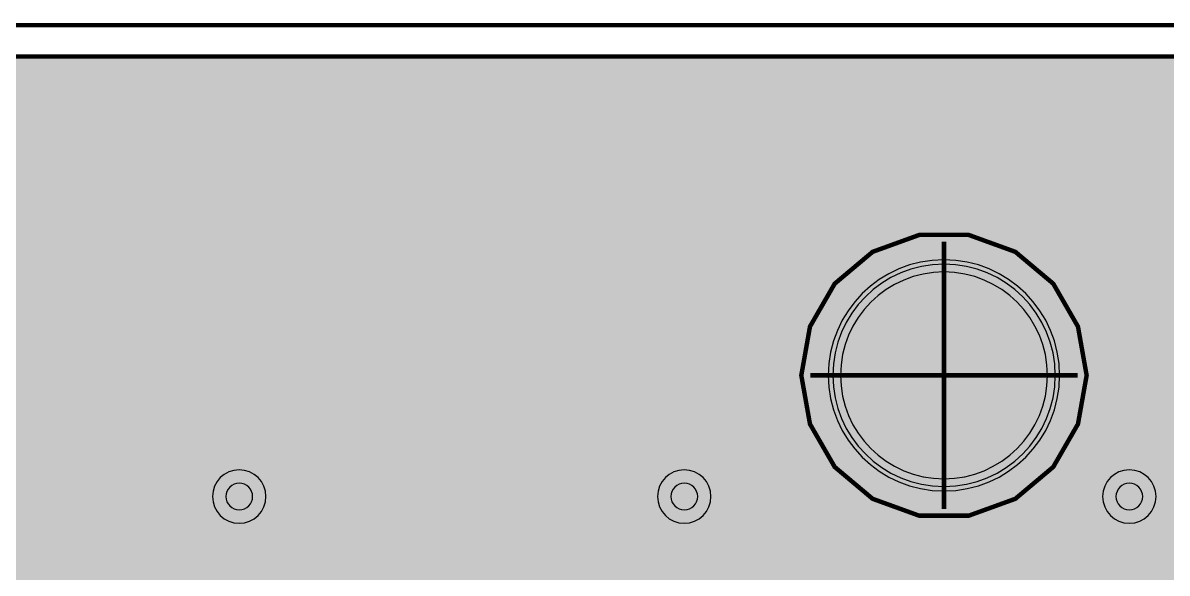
# Model space of a CAD drawing. Header units: millimetres. Extents: x 0 to 100, y -100 to 0.
# Drawn here: x 53.72 to 66.78, y -6.26 to 0.03 of the extents above; entities that cross this region are included whole.
import ezdxf

# ---------------------------------------------------------------- set-up
doc = ezdxf.new("R2010")
doc.units = ezdxf.units.MM
doc.header["$MEASUREMENT"] = 0
for name, color, linetype, true_color in [('Board-Outline-Layer', 7, 'Continuous', 0xff00ff), ('Bottom-Layer', 7, 'Continuous', 0x0000ff), ('Bottom-Paste-Mask-Layer', 7, 'Continuous', 0x800000), ('Bottom-Solder-Mask-Layer', 7, 'Continuous', 0xaa00ff), ('Hole-Layer', 7, 'Continuous', 0x222222), ('Inner1', 7, 'Continuous', 0x999966), ('Inner2', 7, 'Continuous', 0x008000), ('Multi-Layer', 7, 'Continuous', 0xc0c0c0), ('Top-Layer', 7, 'Continuous', 0xff0000), ('Top-Paste-Mask-Layer', 7, 'Continuous', 0x808080), ('Top-Solder-Mask-Layer', 7, 'Continuous', 0x800080)]:
    doc.layers.add(name, color=color, linetype=linetype, true_color=true_color)

msp = doc.modelspace()

# ---------------------------------------------------------------- hatches: boundary and pattern name
at = {"layer": 'Bottom-Layer'}
for points in [[(99.642, -0.358), (99.642, -99.642), (0.358, -99.642), (0.358, -0.358)], [(62.601, -4.001), (62.7, -4.557), (62.982, -5.047), (63.415, -5.411), (63.947, -5.604), (64.512, -5.604), (65.044, -5.411), (65.477, -5.047), (65.759, -4.557), (65.858, -4.001), (65.759, -3.444), (65.477, -2.954), (65.044, -2.59), (64.512, -2.397), (63.947, -2.397), (63.415, -2.59), (62.982, -2.954), (62.7, -3.444)], [(62.96, -4.001, 1), (65.5, -4.001, 1)]]:
    msp.add_hatch(color=256, dxfattribs=at).paths.add_polyline_path(points)
at = {"layer": 'Bottom-Paste-Mask-Layer'}
msp.add_hatch(color=256, dxfattribs=at).paths.add_polyline_path([(62.96, -4.001, 1), (65.5, -4.001, 1)])
at = {"layer": 'Bottom-Solder-Mask-Layer'}
msp.add_hatch(color=256, dxfattribs=at).paths.add_polyline_path([(62.909, -4.001, 1), (65.55, -4.001, 1)])
at = {"layer": 'Hole-Layer'}
msp.add_hatch(color=256, dxfattribs=at).paths.add_polyline_path([(63.048, -4.001, 1), (65.411, -4.001, 1)])
at = {"layer": 'Inner1'}
for points in [[(99.642, -0.358), (99.642, -99.642), (0.358, -99.642), (0.358, -0.358)], [(62.601, -4.001), (62.7, -4.557), (62.982, -5.047), (63.415, -5.411), (63.947, -5.604), (64.512, -5.604), (65.044, -5.411), (65.477, -5.047), (65.759, -4.557), (65.858, -4.001), (65.759, -3.444), (65.477, -2.954), (65.044, -2.59), (64.512, -2.397), (63.947, -2.397), (63.415, -2.59), (62.982, -2.954), (62.7, -3.444)]]:
    msp.add_hatch(color=256, dxfattribs=at).paths.add_polyline_path(points)
at = {"layer": 'Inner2'}
for points in [[(99.642, -0.358), (99.642, -99.642), (0.358, -99.642), (0.358, -0.358)], [(62.601, -4.001), (62.7, -4.557), (62.982, -5.047), (63.415, -5.411), (63.947, -5.604), (64.512, -5.604), (65.044, -5.411), (65.477, -5.047), (65.759, -4.557), (65.858, -4.001), (65.759, -3.444), (65.477, -2.954), (65.044, -2.59), (64.512, -2.397), (63.947, -2.397), (63.415, -2.59), (62.982, -2.954), (62.7, -3.444)]]:
    msp.add_hatch(color=256, dxfattribs=at).paths.add_polyline_path(points)
at = {"layer": 'Multi-Layer'}
msp.add_hatch(color=256, dxfattribs=at).paths.add_polyline_path([(62.96, -4.001, 1), (65.5, -4.001, 1)])
msp.add_hatch(color=256, dxfattribs=at).paths.add_polyline_path([(62.96, -4.001, 1), (65.5, -4.001, 1)])
msp.add_hatch(color=256, dxfattribs=at).paths.add_polyline_path([(62.96, -4.001, 1), (65.5, -4.001, 1)])
at = {"layer": 'Top-Layer'}
for points in [[(99.642, -0.358), (99.642, -99.642), (0.358, -99.642), (0.358, -0.358)], [(62.601, -4.001), (62.7, -4.557), (62.982, -5.047), (63.415, -5.411), (63.947, -5.604), (64.512, -5.604), (65.044, -5.411), (65.477, -5.047), (65.759, -4.557), (65.858, -4.001), (65.759, -3.444), (65.477, -2.954), (65.044, -2.59), (64.512, -2.397), (63.947, -2.397), (63.415, -2.59), (62.982, -2.954), (62.7, -3.444)], [(62.96, -4.001, 1), (65.5, -4.001, 1)]]:
    msp.add_hatch(color=256, dxfattribs=at).paths.add_polyline_path(points)
at = {"layer": 'Top-Paste-Mask-Layer'}
msp.add_hatch(color=256, dxfattribs=at).paths.add_polyline_path([(62.96, -4.001, 1), (65.5, -4.001, 1)])
at = {"layer": 'Top-Solder-Mask-Layer'}
msp.add_hatch(color=256, dxfattribs=at).paths.add_polyline_path([(62.909, -4.001, 1), (65.55, -4.001, 1)])

# ---------------------------------------------------------------- linework, layer by layer
at = {"layer": 'Board-Outline-Layer', "const_width": 0.0508}
msp.add_lwpolyline([(0, -100), (0, 0), (100, 0), (100, -100)], close=True, dxfattribs=at)
at = {"layer": 'Bottom-Layer'}
for points, const_width in [([(0, -100), (0, 0), (100, 0), (100, -100)], 0.00508), ([(99.642, -0.358), (99.642, -99.642), (0.358, -99.642), (0.358, -0.358)], 0.0508), ([(62.601, -4.001), (62.7, -4.557), (62.982, -5.047), (63.415, -5.411), (63.947, -5.604), (64.512, -5.604), (65.044, -5.411), (65.477, -5.047), (65.759, -4.557), (65.858, -4.001), (65.759, -3.444), (65.477, -2.954), (65.044, -2.59), (64.512, -2.397), (63.947, -2.397), (63.415, -2.59), (62.982, -2.954), (62.7, -3.444)], 0.0508)]:
    msp.add_lwpolyline(points, close=True, dxfattribs=dict(at, const_width=const_width))
at = {"layer": 'Bottom-Layer', "const_width": 0.0508}
for points in [[(64.23, -4.001), (64.23, -2.474)], [(64.23, -4.001), (62.703, -4.001)], [(64.23, -4.001), (65.756, -4.001)], [(64.23, -4.001), (64.23, -5.527)]]:
    msp.add_lwpolyline(points, dxfattribs=at)
at = {"layer": 'Bottom-Layer'}
msp.add_lwpolyline([(62.96, -4.001, 1), (65.5, -4.001, 1)], format="xyb", close=True, dxfattribs=at)
at = {"layer": 'Bottom-Paste-Mask-Layer'}
msp.add_lwpolyline([(62.96, -4.001, 1), (65.5, -4.001, 1)], format="xyb", close=True, dxfattribs=at)
at = {"layer": 'Bottom-Solder-Mask-Layer'}
msp.add_lwpolyline([(62.909, -4.001, 1), (65.55, -4.001), (65.55, -4.001, 1), (62.909, -4.001)], format="xyb", dxfattribs=at)
at = {"layer": 'Hole-Layer'}
msp.add_lwpolyline([(63.048, -4.001, 1), (65.411, -4.001), (65.411, -4.001, 1), (63.048, -4.001)], format="xyb", dxfattribs=at)
for points in [[(56.033, -5.385, 1), (56.338, -5.385, 1)], [(61.113, -5.385, 1), (61.418, -5.385, 1)], [(66.193, -5.385, 1), (66.498, -5.385, 1)]]:
    msp.add_lwpolyline(points, format="xyb", close=True, dxfattribs=at)
at = {"layer": 'Inner1'}
for points, const_width in [([(0, -100), (0, 0), (100, 0), (100, -100)], 0.00508), ([(99.642, -0.358), (99.642, -99.642), (0.358, -99.642), (0.358, -0.358)], 0.0508), ([(62.601, -4.001), (62.7, -4.557), (62.982, -5.047), (63.415, -5.411), (63.947, -5.604), (64.512, -5.604), (65.044, -5.411), (65.477, -5.047), (65.759, -4.557), (65.858, -4.001), (65.759, -3.444), (65.477, -2.954), (65.044, -2.59), (64.512, -2.397), (63.947, -2.397), (63.415, -2.59), (62.982, -2.954), (62.7, -3.444)], 0.0508)]:
    msp.add_lwpolyline(points, close=True, dxfattribs=dict(at, const_width=const_width))
at = {"layer": 'Inner1', "const_width": 0.0508}
for points in [[(64.23, -4.001), (64.23, -2.474)], [(64.23, -4.001), (62.703, -4.001)], [(64.23, -4.001), (65.756, -4.001)], [(64.23, -4.001), (64.23, -5.527)]]:
    msp.add_lwpolyline(points, dxfattribs=at)
at = {"layer": 'Inner2'}
for points, const_width in [([(0, -99.949), (0, 0), (100.076, 0), (100.076, -99.949)], 0.00508), ([(99.642, -0.358), (99.642, -99.642), (0.358, -99.642), (0.358, -0.358)], 0.0508), ([(62.601, -4.001), (62.7, -4.557), (62.982, -5.047), (63.415, -5.411), (63.947, -5.604), (64.512, -5.604), (65.044, -5.411), (65.477, -5.047), (65.759, -4.557), (65.858, -4.001), (65.759, -3.444), (65.477, -2.954), (65.044, -2.59), (64.512, -2.397), (63.947, -2.397), (63.415, -2.59), (62.982, -2.954), (62.7, -3.444)], 0.0508)]:
    msp.add_lwpolyline(points, close=True, dxfattribs=dict(at, const_width=const_width))
at = {"layer": 'Inner2', "const_width": 0.0508}
for points in [[(64.23, -4.001), (64.23, -2.474)], [(64.23, -4.001), (62.703, -4.001)], [(64.23, -4.001), (65.756, -4.001)], [(64.23, -4.001), (64.23, -5.527)]]:
    msp.add_lwpolyline(points, dxfattribs=at)
at = {"layer": 'Multi-Layer'}
for points in [[(62.96, -4.001, 1), (65.5, -4.001, 1)], [(62.96, -4.001, 1), (65.5, -4.001, 1)], [(62.96, -4.001, 1), (65.5, -4.001, 1)], [(55.88, -5.385, 1), (56.49, -5.385, 1)], [(60.96, -5.385, 1), (61.57, -5.385, 1)]]:
    msp.add_lwpolyline(points, format="xyb", close=True, dxfattribs=at)
msp.add_lwpolyline([(66.04, -5.385, 1), (66.65, -5.385), (66.65, -5.385, 1), (66.04, -5.385)], format="xyb", dxfattribs=at)
at = {"layer": 'Top-Layer'}
for points, const_width in [([(0, -99.949), (0, 0), (100.076, 0), (100.076, -99.949)], 0.00508), ([(99.642, -0.358), (99.642, -99.642), (0.358, -99.642), (0.358, -0.358)], 0.0508), ([(62.601, -4.001), (62.7, -4.557), (62.982, -5.047), (63.415, -5.411), (63.947, -5.604), (64.512, -5.604), (65.044, -5.411), (65.477, -5.047), (65.759, -4.557), (65.858, -4.001), (65.759, -3.444), (65.477, -2.954), (65.044, -2.59), (64.512, -2.397), (63.947, -2.397), (63.415, -2.59), (62.982, -2.954), (62.7, -3.444)], 0.0508)]:
    msp.add_lwpolyline(points, close=True, dxfattribs=dict(at, const_width=const_width))
at = {"layer": 'Top-Layer', "const_width": 0.0508}
for points in [[(64.23, -4.001), (64.23, -2.474)], [(64.23, -4.001), (62.703, -4.001)], [(64.23, -4.001), (65.756, -4.001)], [(64.23, -4.001), (64.23, -5.527)]]:
    msp.add_lwpolyline(points, dxfattribs=at)
at = {"layer": 'Top-Layer'}
msp.add_lwpolyline([(62.96, -4.001, 1), (65.5, -4.001, 1)], format="xyb", close=True, dxfattribs=at)
at = {"layer": 'Top-Paste-Mask-Layer'}
msp.add_lwpolyline([(62.96, -4.001, 1), (65.5, -4.001, 1)], format="xyb", close=True, dxfattribs=at)
at = {"layer": 'Top-Solder-Mask-Layer'}
msp.add_lwpolyline([(62.909, -4.001, 1), (65.55, -4.001), (65.55, -4.001, 1), (62.909, -4.001)], format="xyb", dxfattribs=at)

doc.saveas('drawing.dxf')
